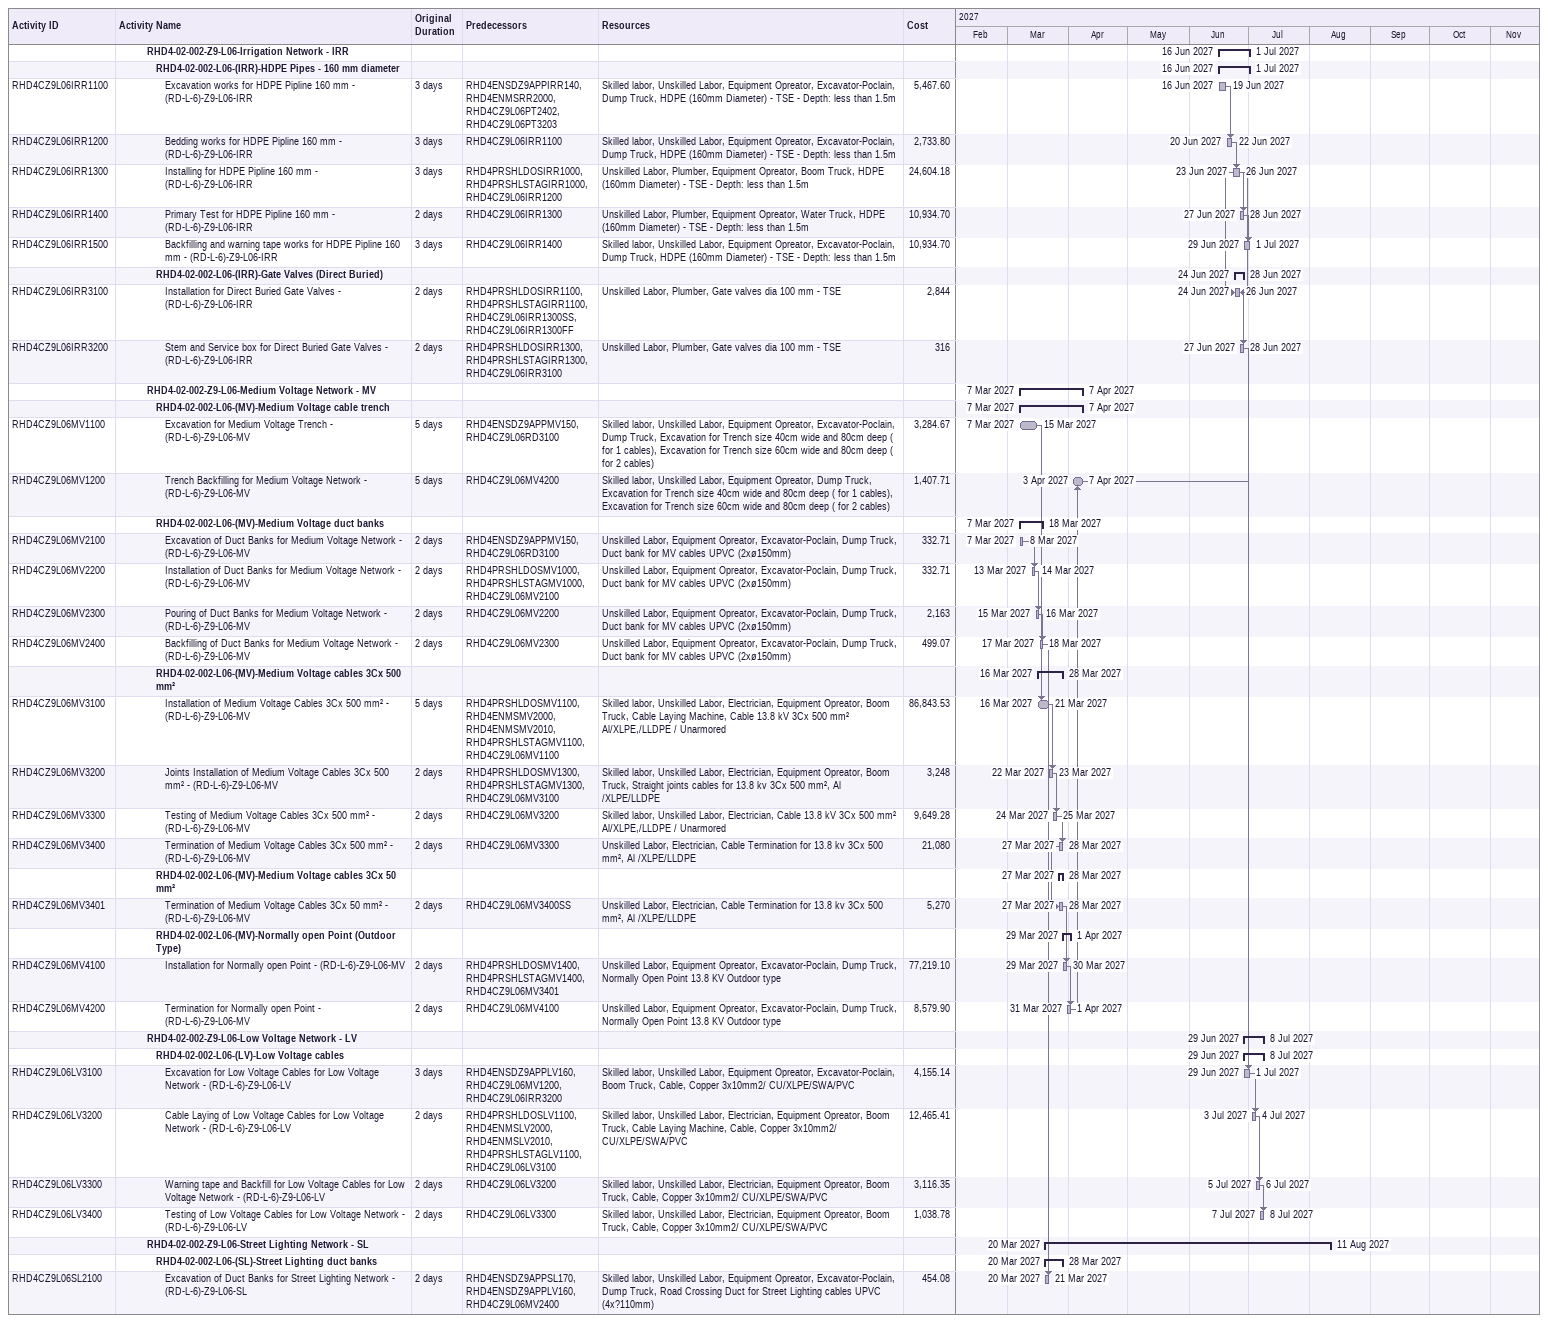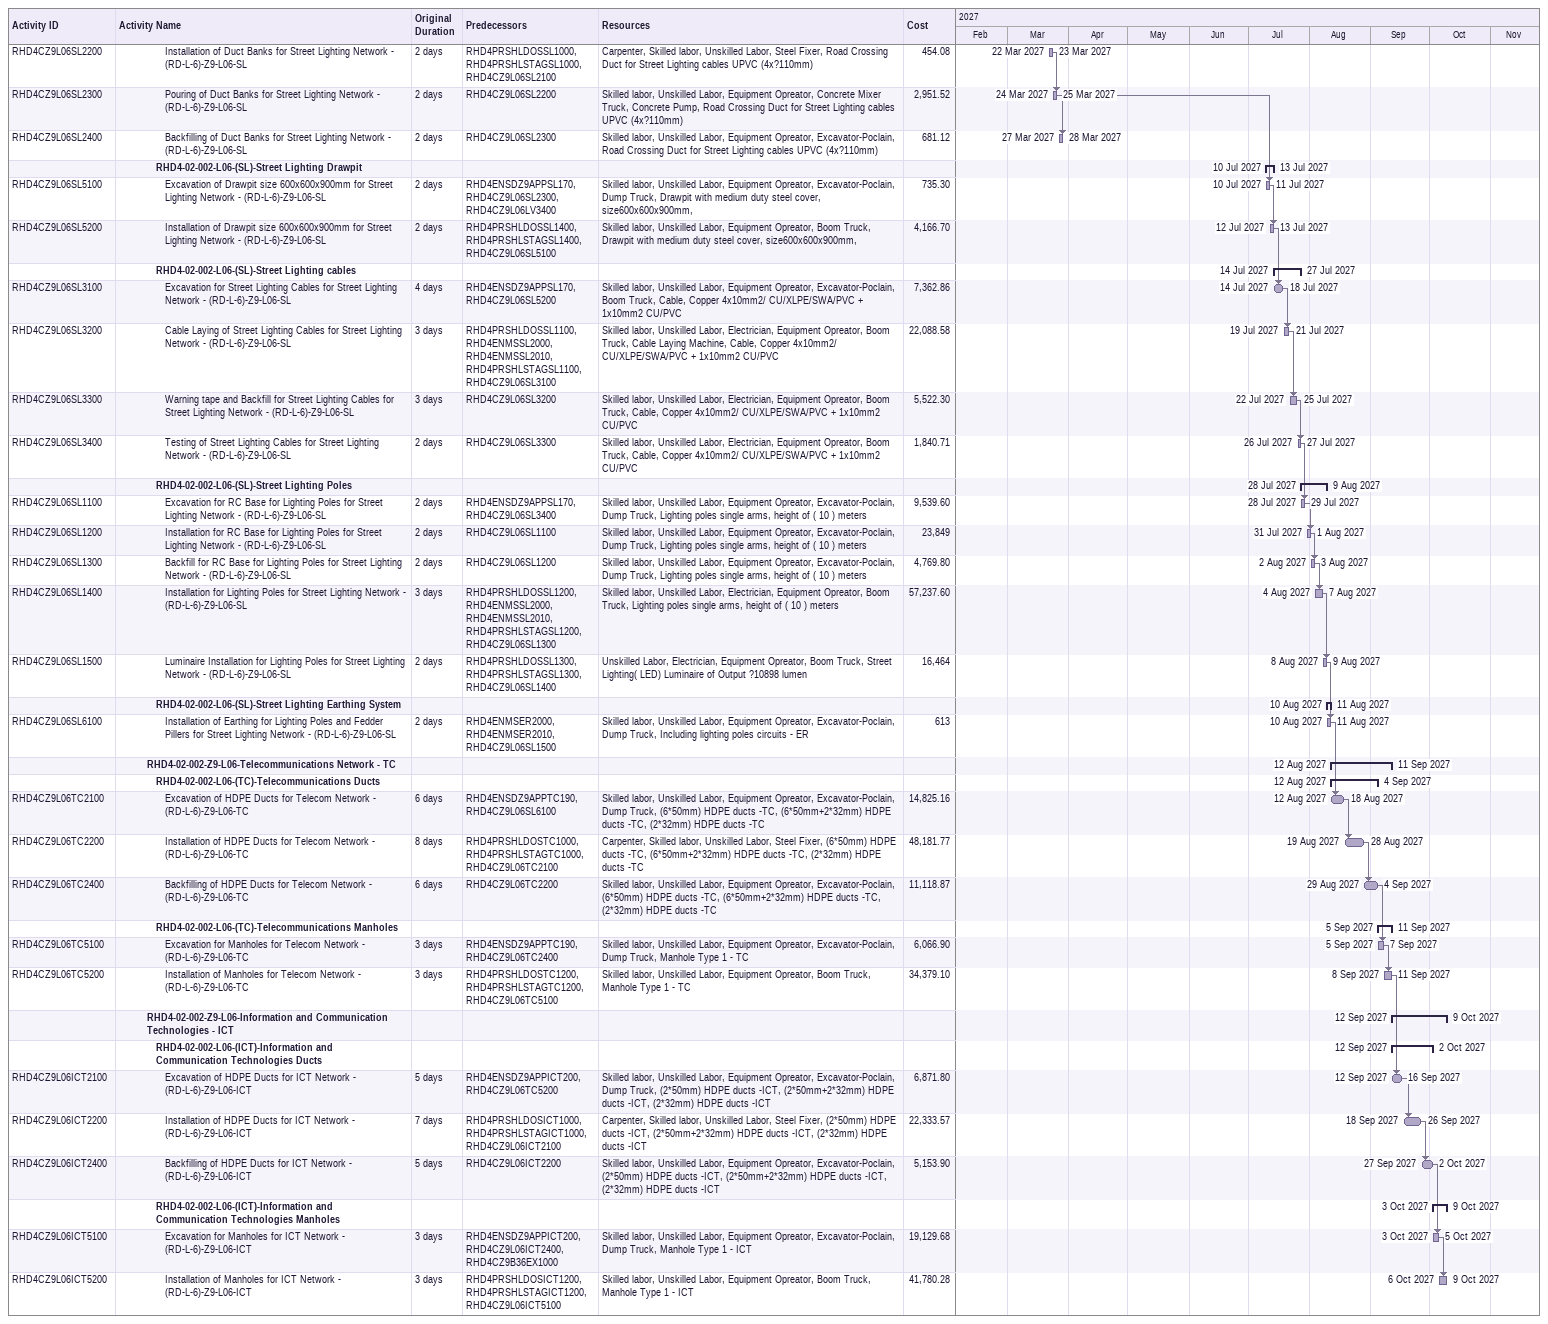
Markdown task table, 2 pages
| ID | Level | Task | Original duration | Start | Finish | Predecessors | Resources | Cost |
|---|---|---|---|---|---|---|---|---|
|  | 4 | **RHD4-02-002-Z9-L06-Irrigation Network - IRR** |  | 2027-06-16 | 2027-07-01 |  |  |  |
|  | 5 | **RHD4-02-002-L06-(IRR)-HDPE Pipes - 160 mm diameter** |  | 2027-06-16 | 2027-07-01 |  |  |  |
| RHD4CZ9L06IRR1100 | 6 | Excavation works for HDPE Pipline 160 mm - (RD-L-6)-Z9-L06-IRR | 3d | 2027-06-16 | 2027-06-19 | RHD4ENSDZ9APPIRR140, RHD4ENMSRR2000, RHD4CZ9L06PT2402, RHD4CZ9L06PT3203 | Skilled labor, Unskilled Labor, Equipment Opreator, Excavator-Poclain, Dump Truck, HDPE (160mm Diameter) - TSE - Depth: less than 1.5m | 5467.60 |
| RHD4CZ9L06IRR1200 | 6 | Bedding works for HDPE Pipline 160 mm - (RD-L-6)-Z9-L06-IRR | 3d | 2027-06-20 | 2027-06-22 | RHD4CZ9L06IRR1100 | Skilled labor, Unskilled Labor, Equipment Opreator, Excavator-Poclain, Dump Truck, HDPE (160mm Diameter) - TSE - Depth: less than 1.5m | 2733.80 |
| RHD4CZ9L06IRR1300 | 6 | Installing for HDPE Pipline 160 mm - (RD-L-6)-Z9-L06-IRR | 3d | 2027-06-23 | 2027-06-26 | RHD4PRSHLDOSIRR1000, RHD4PRSHLSTAGIRR1000, RHD4CZ9L06IRR1200 | Unskilled Labor, Plumber, Equipment Opreator, Boom Truck, HDPE (160mm Diameter) - TSE - Depth: less than 1.5m | 24604.18 |
| RHD4CZ9L06IRR1400 | 6 | Primary Test for HDPE Pipline 160 mm - (RD-L-6)-Z9-L06-IRR | 2d | 2027-06-27 | 2027-06-28 | RHD4CZ9L06IRR1300 | Unskilled Labor, Plumber, Equipment Opreator, Water Truck, HDPE (160mm Diameter) - TSE - Depth: less than 1.5m | 10934.70 |
| RHD4CZ9L06IRR1500 | 6 | Backfilling and warning tape works for HDPE Pipline 160 mm - (RD-L-6)-Z9-L06-IRR | 3d | 2027-06-29 | 2027-07-01 | RHD4CZ9L06IRR1400 | Skilled labor, Unskilled Labor, Equipment Opreator, Excavator-Poclain, Dump Truck, HDPE (160mm Diameter) - TSE - Depth: less than 1.5m | 10934.70 |
|  | 5 | **RHD4-02-002-L06-(IRR)-Gate Valves (Direct Buried)** |  | 2027-06-24 | 2027-06-28 |  |  |  |
| RHD4CZ9L06IRR3100 | 6 | Installation for Direct Buried Gate Valves - (RD-L-6)-Z9-L06-IRR | 2d | 2027-06-24 | 2027-06-26 | RHD4PRSHLDOSIRR1100, RHD4PRSHLSTAGIRR1100, RHD4CZ9L06IRR1300SS, RHD4CZ9L06IRR1300FF | Unskilled Labor, Plumber, Gate valves dia 100 mm - TSE | 2844 |
| RHD4CZ9L06IRR3200 | 6 | Stem and Service box for Direct Buried Gate Valves - (RD-L-6)-Z9-L06-IRR | 2d | 2027-06-27 | 2027-06-28 | RHD4PRSHLDOSIRR1300, RHD4PRSHLSTAGIRR1300, RHD4CZ9L06IRR3100 | Unskilled Labor, Plumber, Gate valves dia 100 mm - TSE | 316 |
|  | 4 | **RHD4-02-002-Z9-L06-Medium Voltage Network - MV** |  | 2027-03-07 | 2027-04-07 |  |  |  |
|  | 5 | **RHD4-02-002-L06-(MV)-Medium Voltage cable trench** |  | 2027-03-07 | 2027-04-07 |  |  |  |
| RHD4CZ9L06MV1100 | 6 | Excavation for Medium Voltage Trench - (RD-L-6)-Z9-L06-MV | 5d | 2027-03-07 | 2027-03-15 | RHD4ENSDZ9APPMV150, RHD4CZ9L06RD3100 | Skilled labor, Unskilled Labor, Equipment Opreator, Excavator-Poclain, Dump Truck, Excavation for Trench size 40cm wide and 80cm deep ( for 1 cables), Excavation for Trench size 60cm wide and 80cm deep ( for 2 cables) | 3284.67 |
| RHD4CZ9L06MV1200 | 6 | Trench Backfilling for Medium Voltage Network - (RD-L-6)-Z9-L06-MV | 5d | 2027-04-03 | 2027-04-07 | RHD4CZ9L06MV4200 | Skilled labor, Unskilled Labor, Equipment Opreator, Dump Truck, Excavation for Trench size 40cm wide and 80cm deep ( for 1 cables), Excavation for Trench size 60cm wide and 80cm deep ( for 2 cables) | 1407.71 |
|  | 5 | **RHD4-02-002-L06-(MV)-Medium Voltage duct banks** |  | 2027-03-07 | 2027-03-18 |  |  |  |
| RHD4CZ9L06MV2100 | 6 | Excavation of Duct Banks for Medium Voltage Network - (RD-L-6)-Z9-L06-MV | 2d | 2027-03-07 | 2027-03-08 | RHD4ENSDZ9APPMV150, RHD4CZ9L06RD3100 | Unskilled Labor, Equipment Opreator, Excavator-Poclain, Dump Truck, Duct bank for MV cables UPVC (2xø150mm) | 332.71 |
| RHD4CZ9L06MV2200 | 6 | Installation of Duct Banks for Medium Voltage Network - (RD-L-6)-Z9-L06-MV | 2d | 2027-03-13 | 2027-03-14 | RHD4PRSHLDOSMV1000, RHD4PRSHLSTAGMV1000, RHD4CZ9L06MV2100 | Unskilled Labor, Equipment Opreator, Excavator-Poclain, Dump Truck, Duct bank for MV cables UPVC (2xø150mm) | 332.71 |
| RHD4CZ9L06MV2300 | 6 | Pouring of Duct Banks for Medium Voltage Network - (RD-L-6)-Z9-L06-MV | 2d | 2027-03-15 | 2027-03-16 | RHD4CZ9L06MV2200 | Unskilled Labor, Equipment Opreator, Excavator-Poclain, Dump Truck, Duct bank for MV cables UPVC (2xø150mm) | 2163 |
| RHD4CZ9L06MV2400 | 6 | Backfilling of Duct Banks for Medium Voltage Network - (RD-L-6)-Z9-L06-MV | 2d | 2027-03-17 | 2027-03-18 | RHD4CZ9L06MV2300 | Unskilled Labor, Equipment Opreator, Excavator-Poclain, Dump Truck, Duct bank for MV cables UPVC (2xø150mm) | 499.07 |
|  | 5 | **RHD4-02-002-L06-(MV)-Medium Voltage cables 3Cx 500 mm²** |  | 2027-03-16 | 2027-03-28 |  |  |  |
| RHD4CZ9L06MV3100 | 6 | Installation of Medium Voltage Cables 3Cx 500 mm² - (RD-L-6)-Z9-L06-MV | 5d | 2027-03-16 | 2027-03-21 | RHD4PRSHLDOSMV1100, RHD4ENMSMV2000, RHD4ENMSMV2010, RHD4PRSHLSTAGMV1100, RHD4CZ9L06MV1100 | Skilled labor, Unskilled Labor, Electrician, Equipment Opreator, Boom Truck, Cable Laying Machine, Cable 13.8 kV 3Cx 500 mm² Al/XLPE,/LLDPE / Unarmored | 86843.53 |
| RHD4CZ9L06MV3200 | 6 | Joints Installation of Medium Voltage Cables 3Cx 500 mm² - (RD-L-6)-Z9-L06-MV | 2d | 2027-03-22 | 2027-03-23 | RHD4PRSHLDOSMV1300, RHD4PRSHLSTAGMV1300, RHD4CZ9L06MV3100 | Skilled labor, Unskilled Labor, Electrician, Equipment Opreator, Boom Truck, Straight joints cables for 13.8 kv 3Cx 500 mm², Al /XLPE/LLDPE | 3248 |
| RHD4CZ9L06MV3300 | 6 | Testing of Medium Voltage Cables 3Cx 500 mm² - (RD-L-6)-Z9-L06-MV | 2d | 2027-03-24 | 2027-03-25 | RHD4CZ9L06MV3200 | Skilled labor, Unskilled Labor, Electrician, Cable 13.8 kV 3Cx 500 mm² Al/XLPE,/LLDPE / Unarmored | 9649.28 |
| RHD4CZ9L06MV3400 | 6 | Termination of Medium Voltage Cables 3Cx 500 mm² - (RD-L-6)-Z9-L06-MV | 2d | 2027-03-27 | 2027-03-28 | RHD4CZ9L06MV3300 | Unskilled Labor, Electrician, Cable Termination for 13.8 kv 3Cx 500 mm², Al /XLPE/LLDPE | 21080 |
|  | 5 | **RHD4-02-002-L06-(MV)-Medium Voltage cables 3Cx 50 mm²** |  | 2027-03-27 | 2027-03-28 |  |  |  |
| RHD4CZ9L06MV3401 | 6 | Termination of Medium Voltage Cables 3Cx 50 mm² - (RD-L-6)-Z9-L06-MV | 2d | 2027-03-27 | 2027-03-28 | RHD4CZ9L06MV3400SS | Unskilled Labor, Electrician, Cable Termination for 13.8 kv 3Cx 500 mm², Al /XLPE/LLDPE | 5270 |
|  | 5 | **RHD4-02-002-L06-(MV)-Normally open Point (Outdoor Type)** |  | 2027-03-29 | 2027-04-01 |  |  |  |
| RHD4CZ9L06MV4100 | 6 | Installation for Normally open Point - (RD-L-6)-Z9-L06-MV | 2d | 2027-03-29 | 2027-03-30 | RHD4PRSHLDOSMV1400, RHD4PRSHLSTAGMV1400, RHD4CZ9L06MV3401 | Unskilled Labor, Equipment Opreator, Excavator-Poclain, Dump Truck, Normally Open Point 13.8 KV Outdoor type | 77219.10 |
| RHD4CZ9L06MV4200 | 6 | Termination for Normally open Point - (RD-L-6)-Z9-L06-MV | 2d | 2027-03-31 | 2027-04-01 | RHD4CZ9L06MV4100 | Unskilled Labor, Equipment Opreator, Excavator-Poclain, Dump Truck, Normally Open Point 13.8 KV Outdoor type | 8579.90 |
|  | 4 | **RHD4-02-002-Z9-L06-Low Voltage Network - LV** |  | 2027-06-29 | 2027-07-08 |  |  |  |
|  | 5 | **RHD4-02-002-L06-(LV)-Low Voltage cables** |  | 2027-06-29 | 2027-07-08 |  |  |  |
| RHD4CZ9L06LV3100 | 6 | Excavation for Low Voltage Cables for Low Voltage Network - (RD-L-6)-Z9-L06-LV | 3d | 2027-06-29 | 2027-07-01 | RHD4ENSDZ9APPLV160, RHD4CZ9L06MV1200, RHD4CZ9L06IRR3200 | Skilled labor, Unskilled Labor, Equipment Opreator, Excavator-Poclain, Boom Truck, Cable, Copper 3x10mm2/ CU/XLPE/SWA/PVC | 4155.14 |
| RHD4CZ9L06LV3200 | 6 | Cable Laying of Low Voltage Cables for Low Voltage Network - (RD-L-6)-Z9-L06-LV | 2d | 2027-07-03 | 2027-07-04 | RHD4PRSHLDOSLV1100, RHD4ENMSLV2000, RHD4ENMSLV2010, RHD4PRSHLSTAGLV1100, RHD4CZ9L06LV3100 | Skilled labor, Unskilled Labor, Electrician, Equipment Opreator, Boom Truck, Cable Laying Machine, Cable, Copper 3x10mm2/ CU/XLPE/SWA/PVC | 12465.41 |
| RHD4CZ9L06LV3300 | 6 | Warning tape and Backfill for Low Voltage Cables for Low Voltage Network - (RD-L-6)-Z9-L06-LV | 2d | 2027-07-05 | 2027-07-06 | RHD4CZ9L06LV3200 | Skilled labor, Unskilled Labor, Electrician, Equipment Opreator, Boom Truck, Cable, Copper 3x10mm2/ CU/XLPE/SWA/PVC | 3116.35 |
| RHD4CZ9L06LV3400 | 6 | Testing of Low Voltage Cables for Low Voltage Network - (RD-L-6)-Z9-L06-LV | 2d | 2027-07-07 | 2027-07-08 | RHD4CZ9L06LV3300 | Skilled labor, Unskilled Labor, Electrician, Equipment Opreator, Boom Truck, Cable, Copper 3x10mm2/ CU/XLPE/SWA/PVC | 1038.78 |
|  | 4 | **RHD4-02-002-Z9-L06-Street Lighting Network - SL** |  | 2027-03-20 | 2027-08-11 |  |  |  |
|  | 5 | **RHD4-02-002-L06-(SL)-Street Lighting duct banks** |  | 2027-03-20 | 2027-03-28 |  |  |  |
| RHD4CZ9L06SL2100 | 6 | Excavation of Duct Banks for Street Lighting Network - (RD-L-6)-Z9-L06-SL | 2d | 2027-03-20 | 2027-03-21 | RHD4ENSDZ9APPSL170, RHD4ENSDZ9APPLV160, RHD4CZ9L06MV2400 | Skilled labor, Unskilled Labor, Equipment Opreator, Excavator-Poclain, Dump Truck, Road Crossing Duct for Street Lighting cables UPVC (4x?110mm) | 454.08 |
| RHD4CZ9L06SL2200 | 6 | Installation of Duct Banks for Street Lighting Network - (RD-L-6)-Z9-L06-SL | 2d | 2027-03-22 | 2027-03-23 | RHD4PRSHLDOSSL1000, RHD4PRSHLSTAGSL1000, RHD4CZ9L06SL2100 | Carpenter, Skilled labor, Unskilled Labor, Steel Fixer, Road Crossing Duct for Street Lighting cables UPVC (4x?110mm) | 454.08 |
| RHD4CZ9L06SL2300 | 6 | Pouring of Duct Banks for Street Lighting Network - (RD-L-6)-Z9-L06-SL | 2d | 2027-03-24 | 2027-03-25 | RHD4CZ9L06SL2200 | Skilled labor, Unskilled Labor, Equipment Opreator, Concrete Mixer Truck, Concrete Pump, Road Crossing Duct for Street Lighting cables UPVC (4x?110mm) | 2951.52 |
| RHD4CZ9L06SL2400 | 6 | Backfilling of Duct Banks for Street Lighting Network - (RD-L-6)-Z9-L06-SL | 2d | 2027-03-27 | 2027-03-28 | RHD4CZ9L06SL2300 | Skilled labor, Unskilled Labor, Equipment Opreator, Excavator-Poclain, Road Crossing Duct for Street Lighting cables UPVC (4x?110mm) | 681.12 |
|  | 5 | **RHD4-02-002-L06-(SL)-Street Lighting Drawpit** |  | 2027-07-10 | 2027-07-13 |  |  |  |
| RHD4CZ9L06SL5100 | 6 | Excavation of Drawpit size 600x600x900mm for Street Lighting Network - (RD-L-6)-Z9-L06-SL | 2d | 2027-07-10 | 2027-07-11 | RHD4ENSDZ9APPSL170, RHD4CZ9L06SL2300, RHD4CZ9L06LV3400 | Skilled labor, Unskilled Labor, Equipment Opreator, Excavator-Poclain, Dump Truck, Drawpit with medium duty steel cover, size600x600x900mm, | 735.30 |
| RHD4CZ9L06SL5200 | 6 | Installation of Drawpit size 600x600x900mm for Street Lighting Network - (RD-L-6)-Z9-L06-SL | 2d | 2027-07-12 | 2027-07-13 | RHD4PRSHLDOSSL1400, RHD4PRSHLSTAGSL1400, RHD4CZ9L06SL5100 | Skilled labor, Unskilled Labor, Equipment Opreator, Boom Truck, Drawpit with medium duty steel cover, size600x600x900mm, | 4166.70 |
|  | 5 | **RHD4-02-002-L06-(SL)-Street Lighting cables** |  | 2027-07-14 | 2027-07-27 |  |  |  |
| RHD4CZ9L06SL3100 | 6 | Excavation for Street Lighting Cables for Street Lighting Network - (RD-L-6)-Z9-L06-SL | 4d | 2027-07-14 | 2027-07-18 | RHD4ENSDZ9APPSL170, RHD4CZ9L06SL5200 | Skilled labor, Unskilled Labor, Equipment Opreator, Excavator-Poclain, Boom Truck, Cable, Copper 4x10mm2/ CU/XLPE/SWA/PVC + 1x10mm2 CU/PVC | 7362.86 |
| RHD4CZ9L06SL3200 | 6 | Cable Laying of Street Lighting Cables for Street Lighting Network - (RD-L-6)-Z9-L06-SL | 3d | 2027-07-19 | 2027-07-21 | RHD4PRSHLDOSSL1100, RHD4ENMSSL2000, RHD4ENMSSL2010, RHD4PRSHLSTAGSL1100, RHD4CZ9L06SL3100 | Skilled labor, Unskilled Labor, Electrician, Equipment Opreator, Boom Truck, Cable Laying Machine, Cable, Copper 4x10mm2/ CU/XLPE/SWA/PVC + 1x10mm2 CU/PVC | 22088.58 |
| RHD4CZ9L06SL3300 | 6 | Warning tape and Backfill for Street Lighting Cables for Street Lighting Network - (RD-L-6)-Z9-L06-SL | 3d | 2027-07-22 | 2027-07-25 | RHD4CZ9L06SL3200 | Skilled labor, Unskilled Labor, Electrician, Equipment Opreator, Boom Truck, Cable, Copper 4x10mm2/ CU/XLPE/SWA/PVC + 1x10mm2 CU/PVC | 5522.30 |
| RHD4CZ9L06SL3400 | 6 | Testing of Street Lighting Cables for Street Lighting Network - (RD-L-6)-Z9-L06-SL | 2d | 2027-07-26 | 2027-07-27 | RHD4CZ9L06SL3300 | Skilled labor, Unskilled Labor, Electrician, Equipment Opreator, Boom Truck, Cable, Copper 4x10mm2/ CU/XLPE/SWA/PVC + 1x10mm2 CU/PVC | 1840.71 |
|  | 5 | **RHD4-02-002-L06-(SL)-Street Lighting Poles** |  | 2027-07-28 | 2027-08-09 |  |  |  |
| RHD4CZ9L06SL1100 | 6 | Excavation for RC Base for Lighting Poles for Street Lighting Network - (RD-L-6)-Z9-L06-SL | 2d | 2027-07-28 | 2027-07-29 | RHD4ENSDZ9APPSL170, RHD4CZ9L06SL3400 | Skilled labor, Unskilled Labor, Equipment Opreator, Excavator-Poclain, Dump Truck, Lighting poles single arms, height of ( 10 ) meters | 9539.60 |
| RHD4CZ9L06SL1200 | 6 | Installation for RC Base for Lighting Poles for Street Lighting Network - (RD-L-6)-Z9-L06-SL | 2d | 2027-07-31 | 2027-08-01 | RHD4CZ9L06SL1100 | Skilled labor, Unskilled Labor, Equipment Opreator, Excavator-Poclain, Dump Truck, Lighting poles single arms, height of ( 10 ) meters | 23849 |
| RHD4CZ9L06SL1300 | 6 | Backfill for RC Base for Lighting Poles for Street Lighting Network - (RD-L-6)-Z9-L06-SL | 2d | 2027-08-02 | 2027-08-03 | RHD4CZ9L06SL1200 | Skilled labor, Unskilled Labor, Equipment Opreator, Excavator-Poclain, Dump Truck, Lighting poles single arms, height of ( 10 ) meters | 4769.80 |
| RHD4CZ9L06SL1400 | 6 | Installation for Lighting Poles for Street Lighting Network - (RD-L-6)-Z9-L06-SL | 3d | 2027-08-04 | 2027-08-07 | RHD4PRSHLDOSSL1200, RHD4ENMSSL2000, RHD4ENMSSL2010, RHD4PRSHLSTAGSL1200, RHD4CZ9L06SL1300 | Skilled labor, Unskilled Labor, Electrician, Equipment Opreator, Boom Truck, Lighting poles single arms, height of ( 10 ) meters | 57237.60 |
| RHD4CZ9L06SL1500 | 6 | Luminaire Installation for Lighting Poles for Street Lighting Network - (RD-L-6)-Z9-L06-SL | 2d | 2027-08-08 | 2027-08-09 | RHD4PRSHLDOSSL1300, RHD4PRSHLSTAGSL1300, RHD4CZ9L06SL1400 | Unskilled Labor, Electrician, Equipment Opreator, Boom Truck, Street Lighting( LED) Luminaire of Output ?10898 lumen | 16464 |
|  | 5 | **RHD4-02-002-L06-(SL)-Street Lighting Earthing System** |  | 2027-08-10 | 2027-08-11 |  |  |  |
| RHD4CZ9L06SL6100 | 6 | Installation of Earthing for Lighting Poles and Fedder Pillers for Street Lighting Network - (RD-L-6)-Z9-L06-SL | 2d | 2027-08-10 | 2027-08-11 | RHD4ENMSER2000, RHD4ENMSER2010, RHD4CZ9L06SL1500 | Skilled labor, Unskilled Labor, Equipment Opreator, Excavator-Poclain, Dump Truck, Including lighting poles circuits - ER | 613 |
|  | 4 | **RHD4-02-002-Z9-L06-Telecommunications Network - TC** |  | 2027-08-12 | 2027-09-11 |  |  |  |
|  | 5 | **RHD4-02-002-L06-(TC)-Telecommunications Ducts** |  | 2027-08-12 | 2027-09-04 |  |  |  |
| RHD4CZ9L06TC2100 | 6 | Excavation of HDPE Ducts for Telecom Network - (RD-L-6)-Z9-L06-TC | 6d | 2027-08-12 | 2027-08-18 | RHD4ENSDZ9APPTC190, RHD4CZ9L06SL6100 | Skilled labor, Unskilled Labor, Equipment Opreator, Excavator-Poclain, Dump Truck, (6*50mm) HDPE ducts -TC, (6*50mm+2*32mm) HDPE ducts -TC, (2*32mm) HDPE ducts -TC | 14825.16 |
| RHD4CZ9L06TC2200 | 6 | Installation of HDPE Ducts for Telecom Network - (RD-L-6)-Z9-L06-TC | 8d | 2027-08-19 | 2027-08-28 | RHD4PRSHLDOSTC1000, RHD4PRSHLSTAGTC1000, RHD4CZ9L06TC2100 | Carpenter, Skilled labor, Unskilled Labor, Steel Fixer, (6*50mm) HDPE ducts -TC, (6*50mm+2*32mm) HDPE ducts -TC, (2*32mm) HDPE ducts -TC | 48181.77 |
| RHD4CZ9L06TC2400 | 6 | Backfilling of HDPE Ducts for Telecom Network - (RD-L-6)-Z9-L06-TC | 6d | 2027-08-29 | 2027-09-04 | RHD4CZ9L06TC2200 | Skilled labor, Unskilled Labor, Equipment Opreator, Excavator-Poclain, (6*50mm) HDPE ducts -TC, (6*50mm+2*32mm) HDPE ducts -TC, (2*32mm) HDPE ducts -TC | 11118.87 |
|  | 5 | **RHD4-02-002-L06-(TC)-Telecommunications Manholes** |  | 2027-09-05 | 2027-09-11 |  |  |  |
| RHD4CZ9L06TC5100 | 6 | Excavation for Manholes for Telecom Network - (RD-L-6)-Z9-L06-TC | 3d | 2027-09-05 | 2027-09-07 | RHD4ENSDZ9APPTC190, RHD4CZ9L06TC2400 | Skilled labor, Unskilled Labor, Equipment Opreator, Excavator-Poclain, Dump Truck, Manhole Type 1 - TC | 6066.90 |
| RHD4CZ9L06TC5200 | 6 | Installation of Manholes for Telecom Network - (RD-L-6)-Z9-L06-TC | 3d | 2027-09-08 | 2027-09-11 | RHD4PRSHLDOSTC1200, RHD4PRSHLSTAGTC1200, RHD4CZ9L06TC5100 | Skilled labor, Unskilled Labor, Equipment Opreator, Boom Truck, Manhole Type 1 - TC | 34379.10 |
|  | 4 | **RHD4-02-002-Z9-L06-Information and Communication Technologies - ICT** |  | 2027-09-12 | 2027-10-09 |  |  |  |
|  | 5 | **RHD4-02-002-L06-(ICT)-Information and Communication Technologies Ducts** |  | 2027-09-12 | 2027-10-02 |  |  |  |
| RHD4CZ9L06ICT2100 | 6 | Excavation of HDPE Ducts for ICT Network - (RD-L-6)-Z9-L06-ICT | 5d | 2027-09-12 | 2027-09-16 | RHD4ENSDZ9APPICT200, RHD4CZ9L06TC5200 | Skilled labor, Unskilled Labor, Equipment Opreator, Excavator-Poclain, Dump Truck, (2*50mm) HDPE ducts -ICT, (2*50mm+2*32mm) HDPE ducts -ICT, (2*32mm) HDPE ducts -ICT | 6871.80 |
| RHD4CZ9L06ICT2200 | 6 | Installation of HDPE Ducts for ICT Network - (RD-L-6)-Z9-L06-ICT | 7d | 2027-09-18 | 2027-09-26 | RHD4PRSHLDOSICT1000, RHD4PRSHLSTAGICT1000, RHD4CZ9L06ICT2100 | Carpenter, Skilled labor, Unskilled Labor, Steel Fixer, (2*50mm) HDPE ducts -ICT, (2*50mm+2*32mm) HDPE ducts -ICT, (2*32mm) HDPE ducts -ICT | 22333.57 |
| RHD4CZ9L06ICT2400 | 6 | Backfilling of HDPE Ducts for ICT Network - (RD-L-6)-Z9-L06-ICT | 5d | 2027-09-27 | 2027-10-02 | RHD4CZ9L06ICT2200 | Skilled labor, Unskilled Labor, Equipment Opreator, Excavator-Poclain, (2*50mm) HDPE ducts -ICT, (2*50mm+2*32mm) HDPE ducts -ICT, (2*32mm) HDPE ducts -ICT | 5153.90 |
|  | 5 | **RHD4-02-002-L06-(ICT)-Information and Communication Technologies Manholes** |  | 2027-10-03 | 2027-10-09 |  |  |  |
| RHD4CZ9L06ICT5100 | 6 | Excavation for Manholes for ICT Network - (RD-L-6)-Z9-L06-ICT | 3d | 2027-10-03 | 2027-10-05 | RHD4ENSDZ9APPICT200, RHD4CZ9L06ICT2400, RHD4CZ9B36EX1000 | Skilled labor, Unskilled Labor, Equipment Opreator, Excavator-Poclain, Dump Truck, Manhole Type 1 - ICT | 19129.68 |
| RHD4CZ9L06ICT5200 | 6 | Installation of Manholes for ICT Network - (RD-L-6)-Z9-L06-ICT | 3d | 2027-10-06 | 2027-10-09 | RHD4PRSHLDOSICT1200, RHD4PRSHLSTAGICT1200, RHD4CZ9L06ICT5100 | Skilled labor, Unskilled Labor, Equipment Opreator, Boom Truck, Manhole Type 1 - ICT | 41780.28 |
